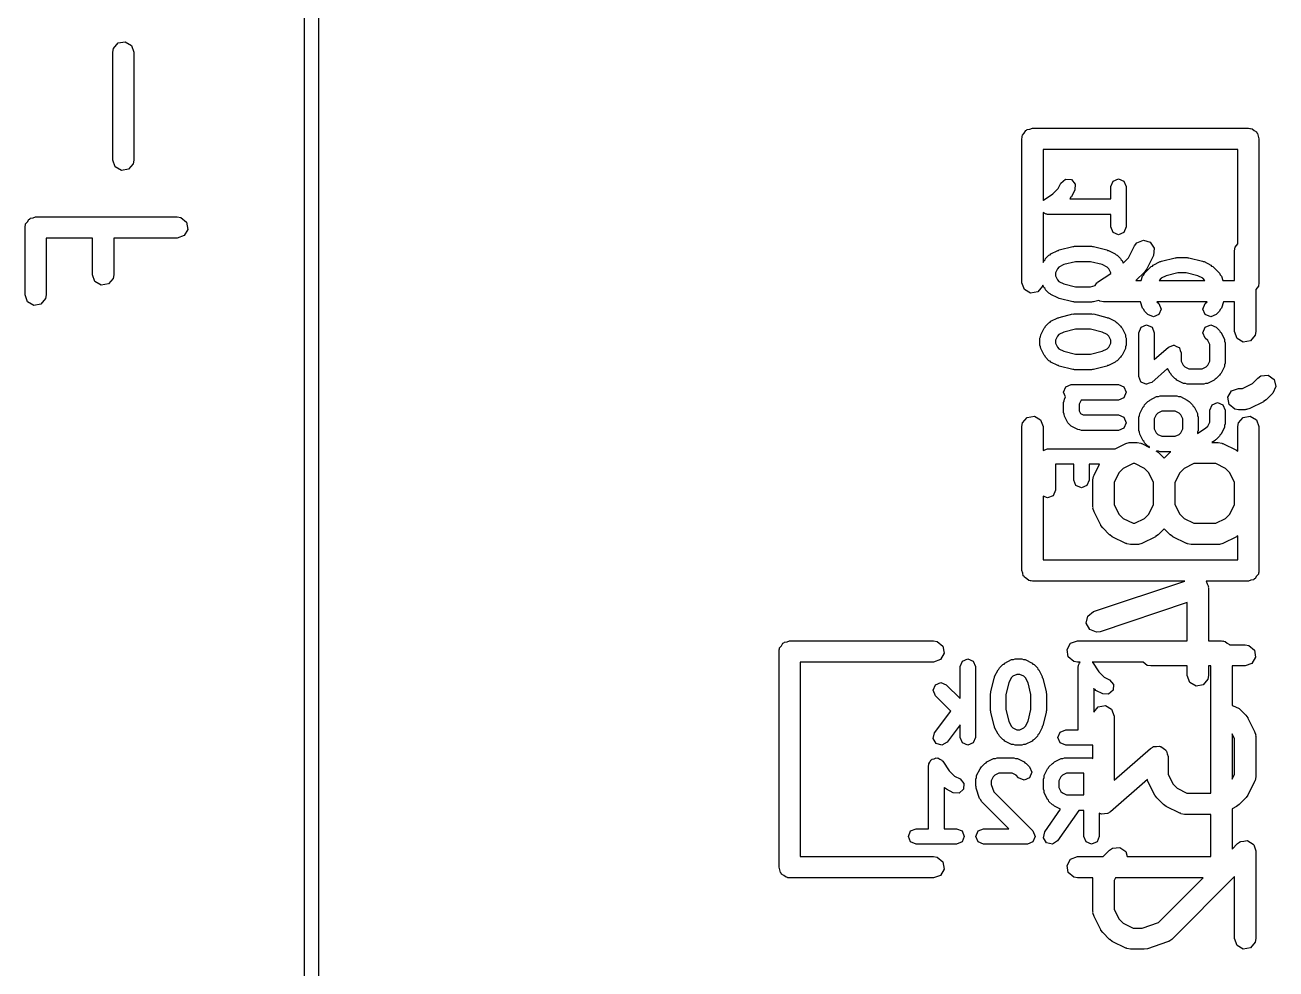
# Model space of a CAD drawing. Extents: x 0.08 to 2.92, y 0.03 to 3.58.
# Drawn here: x 0.08 to 0.4277, y 2.3126 to 2.575 of the extents above; entities that cross this region are included whole.
import ezdxf

# ---------------------------------------------------------------- set-up
doc = ezdxf.new("R2010")
doc.units = 0
doc.header["$MEASUREMENT"] = 0
doc.layers.add('BLACK', color=7, linetype='CONTINUOUS')

msp = doc.modelspace()

# ---------------------------------------------------------------- linework, layer by layer
at = {"layer": 'BLACK', "linetype": 'CONTINUOUS'}
for p, q in [((0.157638, 1.84476), (0.157638, 3.57705)), ((0.161575, 3.57508), (0.161575, 1.84673)), ((0.104526, 2.5685), (0.105824, 2.57004)), ((0.105824, 2.57004), (0.107813, 2.57039)), ((0.107813, 2.57039), (0.109562, 2.56938)), ((0.104348, 2.56749), (0.104526, 2.5685)), ((0.104348, 2.53749), (0.104348, 2.56749)), ((0.109562, 2.56938), (0.110253, 2.56749)), ((0.110253, 2.56749), (0.110253, 2.53749)), ((0.357718, 2.545), (0.358102, 2.54567)), ((0.358102, 2.54567), (0.358352, 2.54576)), ((0.358352, 2.54576), (0.358524, 2.54596)), ((0.358524, 2.54596), (0.359279, 2.5461)), ((0.359279, 2.5461), (0.36, 2.54636)), ((0.36, 2.54636), (0.42, 2.54636)), ((0.42, 2.54636), (0.420384, 2.54629)), ((0.420384, 2.54629), (0.420513, 2.54631)), ((0.420513, 2.54631), (0.420626, 2.54625)), ((0.420626, 2.54625), (0.42101, 2.54618)), ((0.42101, 2.54618), (0.421598, 2.54569)), ((0.421598, 2.54569), (0.422262, 2.5453)), ((0.422262, 2.5453), (0.422353, 2.54505)), ((0.357047, 2.54341), (0.357115, 2.54379)), ((0.357047, 2.50341), (0.357047, 2.54341)), ((0.357092, 2.54392), (0.357158, 2.54403)), ((0.357115, 2.54379), (0.357092, 2.54392)), ((0.357158, 2.54403), (0.357225, 2.54442)), ((0.357225, 2.54442), (0.357718, 2.545)), ((0.422353, 2.54505), (0.422557, 2.54488)), ((0.422557, 2.54488), (0.42269, 2.54413)), ((0.42269, 2.54413), (0.422953, 2.54341)), ((0.422953, 2.54341), (0.422953, 2.50341)), ((0.362953, 2.54045), (0.362953, 2.52621)), ((0.417047, 2.54045), (0.362953, 2.54045)), ((0.417047, 2.51416), (0.417047, 2.54045)), ((0.105038, 2.53559), (0.104348, 2.53749)), ((0.106788, 2.53458), (0.105038, 2.53559)), ((0.108777, 2.53493), (0.106788, 2.53458)), ((0.110075, 2.53648), (0.108777, 2.53493)), ((0.110253, 2.53749), (0.110075, 2.53648)), ((0.367917, 2.53111), (0.369161, 2.53219)), ((0.369161, 2.53219), (0.370802, 2.53207)), ((0.370802, 2.53207), (0.37188, 2.53083)), ((0.381762, 2.53015), (0.382392, 2.53167)), ((0.382392, 2.53167), (0.383912, 2.5323)), ((0.383912, 2.5323), (0.385432, 2.53167)), ((0.385432, 2.53167), (0.386062, 2.53015)), ((0.363019, 2.52631), (0.365657, 2.52807)), ((0.365657, 2.52807), (0.367135, 2.52955)), ((0.367135, 2.52955), (0.367917, 2.53111)), ((0.371764, 2.52919), (0.370825, 2.52731)), ((0.37188, 2.53083), (0.371764, 2.52919)), ((0.381762, 2.52667), (0.381762, 2.53015)), ((0.386062, 2.53015), (0.386062, 2.51889)), ((0.362953, 2.52621), (0.363019, 2.52631)), ((0.370423, 2.52675), (0.370341, 2.52667)), ((0.370341, 2.52667), (0.381762, 2.52667)), ((0.370558, 2.52708), (0.370423, 2.52675)), ((0.370825, 2.52731), (0.370558, 2.52708)), ((0.080647, 2.52034), (0.08103, 2.521)), ((0.08103, 2.521), (0.081281, 2.5211)), ((0.081281, 2.5211), (0.081452, 2.5213)), ((0.081452, 2.5213), (0.082208, 2.52143)), ((0.082208, 2.52143), (0.082928, 2.52169)), ((0.082928, 2.52169), (0.122298, 2.52169)), ((0.122298, 2.52169), (0.123308, 2.52152)), ((0.123308, 2.52152), (0.124856, 2.52022)), ((0.36327, 2.52276), (0.362953, 2.52289)), ((0.362953, 2.52289), (0.362953, 2.50899)), ((0.36379, 2.52241), (0.36327, 2.52276)), ((0.364007, 2.52246), (0.36379, 2.52241)), ((0.364212, 2.52237), (0.364007, 2.52246)), ((0.381762, 2.52237), (0.364212, 2.52237)), ((0.381762, 2.51889), (0.381762, 2.52237)), ((0.079976, 2.51874), (0.080043, 2.51913)), ((0.079976, 2.49999), (0.079976, 2.51874)), ((0.08002, 2.51925), (0.080086, 2.51937)), ((0.080043, 2.51913), (0.08002, 2.51925)), ((0.080086, 2.51937), (0.080154, 2.51975)), ((0.080154, 2.51975), (0.080647, 2.52034)), ((0.125206, 2.51823), (0.124196, 2.51648)), ((0.124856, 2.52022), (0.125206, 2.51823)), ((0.382392, 2.51737), (0.381762, 2.51889)), ((0.383912, 2.51674), (0.382392, 2.51737)), ((0.385432, 2.51737), (0.383912, 2.51674)), ((0.386062, 2.51889), (0.385432, 2.51737)), ((0.098723, 2.51579), (0.085881, 2.51579)), ((0.085881, 2.51579), (0.085881, 2.49999)), ((0.098723, 2.50562), (0.098723, 2.51579)), ((0.122298, 2.51579), (0.104629, 2.51579)), ((0.104629, 2.51579), (0.104629, 2.50562)), ((0.124196, 2.51648), (0.122298, 2.51579)), ((0.388347, 2.51362), (0.388958, 2.51445)), ((0.388958, 2.51445), (0.390811, 2.51525)), ((0.390811, 2.51525), (0.392747, 2.51467)), ((0.392747, 2.51467), (0.39386, 2.51299)), ((0.416335, 2.51331), (0.417047, 2.51416)), ((0.36363, 2.51009), (0.364568, 2.51103)), ((0.364568, 2.51103), (0.364895, 2.51117)), ((0.364895, 2.51117), (0.365127, 2.51144)), ((0.365127, 2.51144), (0.367003, 2.51237)), ((0.367003, 2.51237), (0.367246, 2.51239)), ((0.367246, 2.51239), (0.367443, 2.51254)), ((0.367443, 2.51254), (0.371195, 2.51347)), ((0.371195, 2.51347), (0.371465, 2.51343)), ((0.371465, 2.51343), (0.371717, 2.51354)), ((0.371717, 2.51354), (0.376407, 2.51354)), ((0.376407, 2.51354), (0.376659, 2.51343)), ((0.376659, 2.51343), (0.376929, 2.51347)), ((0.376929, 2.51347), (0.380681, 2.51254)), ((0.380681, 2.51254), (0.380877, 2.51239)), ((0.380877, 2.51239), (0.381121, 2.51237)), ((0.381121, 2.51237), (0.382997, 2.51144)), ((0.382997, 2.51144), (0.383229, 2.51117)), ((0.383229, 2.51117), (0.383556, 2.51103)), ((0.383556, 2.51103), (0.384494, 2.51009)), ((0.386686, 2.5103), (0.388347, 2.51362)), ((0.393629, 2.51098), (0.391754, 2.50723)), ((0.39386, 2.51299), (0.393629, 2.51098)), ((0.399903, 2.51031), (0.400155, 2.51042)), ((0.400155, 2.51042), (0.402969, 2.51042)), ((0.402969, 2.51042), (0.403221, 2.51031)), ((0.416157, 2.5123), (0.416335, 2.51331)), ((0.416157, 2.50401), (0.416157, 2.5123)), ((0.362953, 2.50899), (0.363227, 2.50954)), ((0.363227, 2.50954), (0.363494, 2.50977)), ((0.363494, 2.50977), (0.36363, 2.51009)), ((0.366917, 2.5073), (0.366362, 2.50619)), ((0.367362, 2.50775), (0.366917, 2.5073)), ((0.368715, 2.50842), (0.367362, 2.50775)), ((0.371981, 2.50924), (0.368715, 2.50842)), ((0.376142, 2.50924), (0.371981, 2.50924)), ((0.379409, 2.50842), (0.376142, 2.50924)), ((0.380762, 2.50775), (0.379409, 2.50842)), ((0.381207, 2.5073), (0.380762, 2.50775)), ((0.381762, 2.50619), (0.381207, 2.5073)), ((0.384494, 2.51009), (0.384629, 2.50977)), ((0.384629, 2.50977), (0.384897, 2.50954)), ((0.384897, 2.50954), (0.385238, 2.50885)), ((0.385238, 2.50885), (0.386686, 2.5103)), ((0.39113, 2.50603), (0.393006, 2.50791)), ((0.391754, 2.50723), (0.391228, 2.50652)), ((0.393006, 2.50791), (0.393333, 2.50804)), ((0.393333, 2.50804), (0.393565, 2.50831)), ((0.393565, 2.50831), (0.395441, 2.50925)), ((0.395441, 2.50925), (0.395685, 2.50927)), ((0.395685, 2.50927), (0.395881, 2.50941)), ((0.395881, 2.50941), (0.399633, 2.51035)), ((0.399633, 2.51035), (0.399903, 2.51031)), ((0.403221, 2.51031), (0.40349, 2.51035)), ((0.40349, 2.51035), (0.407243, 2.50941)), ((0.407243, 2.50941), (0.407439, 2.50927)), ((0.407439, 2.50927), (0.407683, 2.50925)), ((0.407683, 2.50925), (0.409559, 2.50831)), ((0.409559, 2.50831), (0.409791, 2.50804)), ((0.409791, 2.50804), (0.410118, 2.50791)), ((0.410118, 2.50791), (0.411994, 2.50603)), ((0.099414, 2.50372), (0.098723, 2.50562)), ((0.101163, 2.50271), (0.099414, 2.50372)), ((0.104451, 2.50461), (0.103152, 2.50306)), ((0.104629, 2.50562), (0.104451, 2.50461)), ((0.366362, 2.50619), (0.366362, 2.50533)), ((0.366362, 2.50533), (0.366917, 2.50422)), ((0.366917, 2.50422), (0.367362, 2.50377)), ((0.367362, 2.50377), (0.368715, 2.5031)), ((0.378001, 2.50337), (0.378101, 2.50351)), ((0.378101, 2.50351), (0.381762, 2.50595)), ((0.381762, 2.50595), (0.381762, 2.50619)), ((0.391201, 2.50646), (0.388743, 2.50401)), ((0.388743, 2.50401), (0.390215, 2.50401)), ((0.390215, 2.50401), (0.39061, 2.50519)), ((0.39061, 2.50519), (0.390938, 2.50557)), ((0.390938, 2.50557), (0.39113, 2.50603)), ((0.391228, 2.50652), (0.391201, 2.50646)), ((0.3958, 2.50462), (0.395184, 2.50401)), ((0.395184, 2.50401), (0.407939, 2.50401)), ((0.397153, 2.5053), (0.3958, 2.50462)), ((0.400419, 2.50612), (0.397153, 2.5053)), ((0.402704, 2.50612), (0.400419, 2.50612)), ((0.405971, 2.5053), (0.402704, 2.50612)), ((0.407324, 2.50462), (0.405971, 2.5053)), ((0.407939, 2.50401), (0.407324, 2.50462)), ((0.411994, 2.50603), (0.412186, 2.50557)), ((0.412186, 2.50557), (0.412513, 2.50519)), ((0.412513, 2.50519), (0.412909, 2.50401)), ((0.412909, 2.50401), (0.416157, 2.50401)), ((0.080666, 2.4981), (0.079976, 2.49999)), ((0.085881, 2.49999), (0.085703, 2.49898)), ((0.103152, 2.50306), (0.101163, 2.50271)), ((0.357738, 2.50151), (0.357047, 2.50341)), ((0.359487, 2.5005), (0.357738, 2.50151)), ((0.361476, 2.50085), (0.359487, 2.5005)), ((0.362775, 2.5024), (0.361476, 2.50085)), ((0.362839, 2.50276), (0.362775, 2.5024)), ((0.363227, 2.50198), (0.362839, 2.50276)), ((0.363494, 2.50175), (0.363227, 2.50198)), ((0.36363, 2.50143), (0.363494, 2.50175)), ((0.364568, 2.50049), (0.36363, 2.50143)), ((0.364895, 2.50035), (0.364568, 2.50049)), ((0.365127, 2.50008), (0.364895, 2.50035)), ((0.367003, 2.49915), (0.365127, 2.50008)), ((0.368715, 2.5031), (0.371981, 2.50228)), ((0.371981, 2.50228), (0.376142, 2.50228)), ((0.376142, 2.50228), (0.37743, 2.5026)), ((0.37743, 2.5026), (0.377841, 2.50332)), ((0.377841, 2.50332), (0.378001, 2.50337)), ((0.422775, 2.5024), (0.422062, 2.50155)), ((0.422062, 2.50155), (0.422062, 2.48981)), ((0.422953, 2.50341), (0.422775, 2.5024)), ((0.082416, 2.49709), (0.080666, 2.4981)), ((0.084405, 2.49744), (0.082416, 2.49709)), ((0.085703, 2.49898), (0.084405, 2.49744)), ((0.367246, 2.49913), (0.367003, 2.49915)), ((0.367443, 2.49898), (0.367246, 2.49913)), ((0.371195, 2.49805), (0.367443, 2.49898)), ((0.371465, 2.49809), (0.371195, 2.49805)), ((0.371717, 2.49798), (0.371465, 2.49809)), ((0.376407, 2.49798), (0.371717, 2.49798)), ((0.376659, 2.49809), (0.376407, 2.49798)), ((0.376929, 2.49805), (0.376659, 2.49809)), ((0.378419, 2.49842), (0.376929, 2.49805)), ((0.378431, 2.49841), (0.378419, 2.49842)), ((0.378599, 2.49839), (0.378431, 2.49841)), ((0.378729, 2.49828), (0.378599, 2.49839)), ((0.379739, 2.4981), (0.378729, 2.49828)), ((0.390019, 2.4981), (0.379739, 2.4981)), ((0.39061, 2.49633), (0.390019, 2.4981)), ((0.408526, 2.4981), (0.394597, 2.4981)), ((0.394597, 2.4981), (0.395108, 2.49759)), ((0.395108, 2.49759), (0.395738, 2.49607)), ((0.407386, 2.49607), (0.408015, 2.49759)), ((0.408015, 2.49759), (0.408526, 2.4981)), ((0.413104, 2.4981), (0.412513, 2.49633)), ((0.416157, 2.4981), (0.413104, 2.4981)), ((0.416157, 2.48981), (0.416157, 2.4981)), ((0.365127, 2.49267), (0.367003, 2.49361)), ((0.367003, 2.49361), (0.367246, 2.49363)), ((0.367246, 2.49363), (0.367443, 2.49377)), ((0.367443, 2.49377), (0.371195, 2.49471)), ((0.371195, 2.49471), (0.371465, 2.49467)), ((0.371465, 2.49467), (0.371717, 2.49478)), ((0.371717, 2.49478), (0.376407, 2.49478)), ((0.376407, 2.49478), (0.376659, 2.49467)), ((0.376659, 2.49467), (0.376929, 2.49471)), ((0.376929, 2.49471), (0.380681, 2.49377)), ((0.380681, 2.49377), (0.380877, 2.49363)), ((0.380877, 2.49363), (0.381121, 2.49361)), ((0.381121, 2.49361), (0.382997, 2.49267)), ((0.390938, 2.49595), (0.39061, 2.49633)), ((0.39113, 2.49549), (0.390938, 2.49595)), ((0.392068, 2.49455), (0.39113, 2.49549)), ((0.393588, 2.49392), (0.392068, 2.49455)), ((0.395108, 2.49455), (0.393588, 2.49392)), ((0.395738, 2.49607), (0.395108, 2.49455)), ((0.408015, 2.49455), (0.407386, 2.49607)), ((0.409536, 2.49392), (0.408015, 2.49455)), ((0.411056, 2.49455), (0.409536, 2.49392)), ((0.411994, 2.49549), (0.411056, 2.49455)), ((0.412186, 2.49595), (0.411994, 2.49549)), ((0.412513, 2.49633), (0.412186, 2.49595)), ((0.362289, 2.4889), (0.363227, 2.49077)), ((0.363227, 2.49077), (0.363494, 2.49101)), ((0.363494, 2.49101), (0.36363, 2.49133)), ((0.36363, 2.49133), (0.364568, 2.49227)), ((0.364568, 2.49227), (0.364895, 2.49241)), ((0.364895, 2.49241), (0.365127, 2.49267)), ((0.368715, 2.48966), (0.367362, 2.48898)), ((0.371981, 2.49048), (0.368715, 2.48966)), ((0.376143, 2.49048), (0.371981, 2.49048)), ((0.379409, 2.48966), (0.376143, 2.49048)), ((0.380762, 2.48898), (0.379409, 2.48966)), ((0.382997, 2.49267), (0.383229, 2.49241)), ((0.383229, 2.49241), (0.383556, 2.49227)), ((0.383556, 2.49227), (0.384494, 2.49133)), ((0.384494, 2.49133), (0.384629, 2.49101)), ((0.384629, 2.49101), (0.384897, 2.49077)), ((0.384897, 2.49077), (0.385835, 2.4889)), ((0.389562, 2.4895), (0.390192, 2.49102)), ((0.390192, 2.49102), (0.391712, 2.49165)), ((0.391712, 2.49165), (0.393232, 2.49102)), ((0.393232, 2.49102), (0.393862, 2.4895)), ((0.407386, 2.4895), (0.408015, 2.49102)), ((0.408015, 2.49102), (0.409536, 2.49165)), ((0.409536, 2.49165), (0.411056, 2.49102)), ((0.411056, 2.49102), (0.411994, 2.49009)), ((0.411994, 2.49009), (0.412129, 2.48976)), ((0.412129, 2.48976), (0.412397, 2.48953)), ((0.412397, 2.48953), (0.413335, 2.48765)), ((0.416848, 2.48791), (0.416157, 2.48981)), ((0.422062, 2.48981), (0.421884, 2.4888)), ((0.362062, 2.48794), (0.362253, 2.4884)), ((0.362062, 2.48606), (0.362062, 2.48794)), ((0.362253, 2.4856), (0.362062, 2.48606)), ((0.362253, 2.4884), (0.362289, 2.4889)), ((0.366917, 2.48854), (0.366362, 2.48743)), ((0.366362, 2.48743), (0.366362, 2.48657)), ((0.366362, 2.48657), (0.366917, 2.48546)), ((0.367362, 2.48898), (0.366917, 2.48854)), ((0.381207, 2.48854), (0.380762, 2.48898)), ((0.381762, 2.48743), (0.381207, 2.48854)), ((0.381207, 2.48546), (0.381762, 2.48657)), ((0.381762, 2.48657), (0.381762, 2.48743)), ((0.385835, 2.4889), (0.38587, 2.4884)), ((0.38587, 2.4884), (0.386062, 2.48794)), ((0.386062, 2.48606), (0.38587, 2.4856)), ((0.386062, 2.48794), (0.386062, 2.48606)), ((0.389562, 2.47731), (0.389562, 2.4895)), ((0.393862, 2.4895), (0.393862, 2.48205)), ((0.408015, 2.48798), (0.407386, 2.4895)), ((0.408707, 2.48729), (0.408015, 2.48798)), ((0.409262, 2.48618), (0.408707, 2.48729)), ((0.409262, 2.48157), (0.409262, 2.48618)), ((0.413335, 2.48765), (0.41337, 2.48715)), ((0.41337, 2.48715), (0.413562, 2.48669)), ((0.413562, 2.48669), (0.413562, 2.48106)), ((0.418597, 2.4869), (0.416848, 2.48791)), ((0.420586, 2.48725), (0.418597, 2.4869)), ((0.421884, 2.4888), (0.420586, 2.48725)), ((0.362289, 2.4851), (0.362253, 2.4856)), ((0.363227, 2.48322), (0.362289, 2.4851)), ((0.363494, 2.48299), (0.363227, 2.48322)), ((0.36363, 2.48266), (0.363494, 2.48299)), ((0.364568, 2.48173), (0.36363, 2.48266)), ((0.366917, 2.48546), (0.367362, 2.48501)), ((0.367362, 2.48501), (0.368715, 2.48434)), ((0.368715, 2.48434), (0.371981, 2.48352)), ((0.371981, 2.48352), (0.376143, 2.48352)), ((0.376143, 2.48352), (0.379409, 2.48434)), ((0.379409, 2.48434), (0.380762, 2.48501)), ((0.380762, 2.48501), (0.381207, 2.48546)), ((0.384494, 2.48266), (0.383556, 2.48173)), ((0.384629, 2.48299), (0.384494, 2.48266)), ((0.384897, 2.48322), (0.384629, 2.48299)), ((0.385835, 2.4851), (0.384897, 2.48322)), ((0.38587, 2.4856), (0.385835, 2.4851)), ((0.393862, 2.48205), (0.397801, 2.48549)), ((0.397801, 2.48549), (0.398518, 2.48574)), ((0.398518, 2.48574), (0.399217, 2.48602)), ((0.399217, 2.48602), (0.399287, 2.486)), ((0.399287, 2.486), (0.39936, 2.48602)), ((0.39936, 2.48602), (0.400038, 2.48568)), ((0.400038, 2.48568), (0.400737, 2.48539)), ((0.400737, 2.48539), (0.400766, 2.48532)), ((0.400766, 2.48532), (0.400835, 2.48529)), ((0.400835, 2.48529), (0.401077, 2.48457)), ((0.401077, 2.48457), (0.401367, 2.48387)), ((0.401367, 2.48387), (0.401367, 2.48157)), ((0.364895, 2.48159), (0.364568, 2.48173)), ((0.365127, 2.48132), (0.364895, 2.48159)), ((0.367003, 2.48038), (0.365127, 2.48132)), ((0.367246, 2.48037), (0.367003, 2.48038)), ((0.367443, 2.48022), (0.367246, 2.48037)), ((0.371195, 2.47928), (0.367443, 2.48022)), ((0.371465, 2.47932), (0.371195, 2.47928)), ((0.371717, 2.47922), (0.371465, 2.47932)), ((0.376407, 2.47922), (0.371717, 2.47922)), ((0.376659, 2.47932), (0.376407, 2.47922)), ((0.376929, 2.47928), (0.376659, 2.47932)), ((0.380681, 2.48022), (0.376929, 2.47928)), ((0.380877, 2.48037), (0.380681, 2.48022)), ((0.381121, 2.48038), (0.380877, 2.48037)), ((0.382997, 2.48132), (0.381121, 2.48038)), ((0.383229, 2.48159), (0.382997, 2.48132)), ((0.383556, 2.48173), (0.383229, 2.48159)), ((0.397559, 2.47957), (0.393128, 2.47569)), ((0.398232, 2.47822), (0.397559, 2.47957)), ((0.401367, 2.48157), (0.401922, 2.48046)), ((0.401922, 2.48046), (0.402366, 2.48001)), ((0.402366, 2.48001), (0.403477, 2.47946)), ((0.403477, 2.47946), (0.407152, 2.47946)), ((0.407152, 2.47946), (0.408262, 2.48001)), ((0.408262, 2.48001), (0.408707, 2.48046)), ((0.408707, 2.48046), (0.409262, 2.48157)), ((0.413335, 2.4801), (0.412397, 2.47822)), ((0.41337, 2.4806), (0.413335, 2.4801)), ((0.413562, 2.48106), (0.41337, 2.4806)), ((0.389851, 2.47661), (0.389562, 2.47731)), ((0.390094, 2.47589), (0.389851, 2.47661)), ((0.390162, 2.47586), (0.390094, 2.47589)), ((0.390192, 2.47579), (0.390162, 2.47586)), ((0.390891, 2.4755), (0.390192, 2.47579)), ((0.393128, 2.47569), (0.392411, 2.47545)), ((0.398499, 2.47799), (0.398232, 2.47822)), ((0.398634, 2.47766), (0.398499, 2.47799)), ((0.399573, 2.47673), (0.398634, 2.47766)), ((0.399899, 2.47659), (0.399573, 2.47673)), ((0.400131, 2.47632), (0.399899, 2.47659)), ((0.402007, 2.47538), (0.400131, 2.47632)), ((0.410497, 2.47632), (0.408621, 2.47538)), ((0.410729, 2.47659), (0.410497, 2.47632)), ((0.411056, 2.47673), (0.410729, 2.47659)), ((0.411994, 2.47766), (0.411056, 2.47673)), ((0.412129, 2.47799), (0.411994, 2.47766)), ((0.412397, 2.47822), (0.412129, 2.47799)), ((0.42111, 2.47536), (0.422646, 2.4769)), ((0.422646, 2.4769), (0.423486, 2.47748)), ((0.423486, 2.47748), (0.425498, 2.47766)), ((0.425498, 2.47766), (0.427153, 2.4765)), ((0.427153, 2.4765), (0.427675, 2.47455)), ((0.368629, 2.47293), (0.369258, 2.47445)), ((0.369151, 2.47167), (0.368629, 2.47293)), ((0.369258, 2.47445), (0.370779, 2.47508)), ((0.370779, 2.47508), (0.383912, 2.47508)), ((0.383912, 2.47508), (0.385432, 2.47445)), ((0.385432, 2.47445), (0.386062, 2.47293)), ((0.386062, 2.47293), (0.385432, 2.47141)), ((0.391569, 2.47516), (0.390891, 2.4755)), ((0.391641, 2.47519), (0.391569, 2.47516)), ((0.391712, 2.47516), (0.391641, 2.47519)), ((0.392411, 2.47545), (0.391712, 2.47516)), ((0.402507, 2.47535), (0.402007, 2.47538)), ((0.402969, 2.47516), (0.402507, 2.47535)), ((0.407659, 2.47516), (0.402969, 2.47516)), ((0.408122, 2.47535), (0.407659, 2.47516)), ((0.408621, 2.47538), (0.408122, 2.47535)), ((0.414327, 2.47157), (0.415337, 2.47332)), ((0.415337, 2.47332), (0.417235, 2.47401)), ((0.417235, 2.47401), (0.418412, 2.47401)), ((0.418412, 2.47401), (0.42111, 2.47536)), ((0.426822, 2.47272), (0.424947, 2.47084)), ((0.427675, 2.47455), (0.426822, 2.47272)), ((0.368629, 2.47011), (0.36882, 2.47058)), ((0.368629, 2.4673), (0.368629, 2.47011)), ((0.36882, 2.47058), (0.368856, 2.47107)), ((0.368856, 2.47107), (0.369151, 2.47167)), ((0.373484, 2.47072), (0.372929, 2.46961)), ((0.372929, 2.46961), (0.372929, 2.46781)), ((0.373545, 2.47078), (0.373484, 2.47072)), ((0.383912, 2.47078), (0.373545, 2.47078)), ((0.385432, 2.47141), (0.383912, 2.47078)), ((0.389789, 2.46701), (0.390727, 2.46889)), ((0.390727, 2.46889), (0.390994, 2.46912)), ((0.390994, 2.46912), (0.39113, 2.46945)), ((0.39113, 2.46945), (0.392068, 2.47039)), ((0.392068, 2.47039), (0.392395, 2.47052)), ((0.392395, 2.47052), (0.392627, 2.47079)), ((0.392627, 2.47079), (0.394503, 2.47173)), ((0.394503, 2.47173), (0.395002, 2.47176)), ((0.395002, 2.47176), (0.395464, 2.47195)), ((0.395464, 2.47195), (0.400155, 2.47195)), ((0.400155, 2.47195), (0.400617, 2.47176)), ((0.400617, 2.47176), (0.401116, 2.47173)), ((0.401116, 2.47173), (0.402992, 2.47079)), ((0.402992, 2.47079), (0.403224, 2.47052)), ((0.403224, 2.47052), (0.403551, 2.47039)), ((0.403551, 2.47039), (0.404489, 2.46945)), ((0.404489, 2.46945), (0.404625, 2.46912)), ((0.404625, 2.46912), (0.404892, 2.46889)), ((0.404892, 2.46889), (0.40583, 2.46701)), ((0.409262, 2.46793), (0.409892, 2.46945)), ((0.409892, 2.46945), (0.411412, 2.47008)), ((0.411412, 2.47008), (0.412932, 2.46945)), ((0.412932, 2.46945), (0.413562, 2.46793)), ((0.414678, 2.46958), (0.414327, 2.47157)), ((0.416225, 2.46828), (0.414678, 2.46958)), ((0.42418, 2.47029), (0.42043, 2.46842)), ((0.424224, 2.47034), (0.42418, 2.47029)), ((0.424947, 2.47084), (0.424224, 2.47034)), ((0.357225, 2.46442), (0.358524, 2.46596)), ((0.358524, 2.46596), (0.360513, 2.46631)), ((0.360513, 2.46631), (0.362262, 2.4653)), ((0.362262, 2.4653), (0.362953, 2.46341)), ((0.36882, 2.46684), (0.368629, 2.4673)), ((0.368856, 2.46634), (0.36882, 2.46684)), ((0.369794, 2.46446), (0.368856, 2.46634)), ((0.372929, 2.46781), (0.373319, 2.46702)), ((0.373319, 2.46702), (0.3741, 2.46663)), ((0.3741, 2.46663), (0.383912, 2.46663)), ((0.383912, 2.46663), (0.385432, 2.466)), ((0.385432, 2.466), (0.386062, 2.46448)), ((0.389562, 2.46605), (0.389753, 2.46651)), ((0.389562, 2.4623), (0.389562, 2.46605)), ((0.389753, 2.46651), (0.389789, 2.46701)), ((0.394417, 2.46665), (0.393862, 2.46554)), ((0.393862, 2.46554), (0.393862, 2.46281)), ((0.394862, 2.4671), (0.394417, 2.46665)), ((0.395972, 2.46765), (0.394862, 2.4671)), ((0.399647, 2.46765), (0.395972, 2.46765)), ((0.400757, 2.4671), (0.399647, 2.46765)), ((0.401202, 2.46665), (0.400757, 2.4671)), ((0.401757, 2.46554), (0.401202, 2.46665)), ((0.401757, 2.46281), (0.401757, 2.46554)), ((0.40583, 2.46701), (0.405866, 2.46651)), ((0.405866, 2.46651), (0.406057, 2.46605)), ((0.406057, 2.46605), (0.406057, 2.4623)), ((0.409262, 2.46468), (0.409262, 2.46793)), ((0.413562, 2.46793), (0.413562, 2.46417)), ((0.417235, 2.4681), (0.416225, 2.46828)), ((0.417225, 2.46442), (0.418524, 2.46596)), ((0.419109, 2.4681), (0.417235, 2.4681)), ((0.418524, 2.46596), (0.420513, 2.46631)), ((0.419275, 2.46817), (0.419109, 2.4681)), ((0.419447, 2.46812), (0.419275, 2.46817)), ((0.42043, 2.46842), (0.419447, 2.46812)), ((0.420513, 2.46631), (0.422262, 2.4653)), ((0.422262, 2.4653), (0.422953, 2.46341)), ((0.357047, 2.46341), (0.357225, 2.46442)), ((0.357047, 2.42341), (0.357047, 2.46341)), ((0.362953, 2.46341), (0.362953, 2.45673)), ((0.370309, 2.46401), (0.369794, 2.46446)), ((0.370755, 2.4635), (0.370309, 2.46401)), ((0.372631, 2.46256), (0.370755, 2.4635)), ((0.37313, 2.46253), (0.372631, 2.46256)), ((0.373593, 2.46233), (0.37313, 2.46253)), ((0.383912, 2.46233), (0.373593, 2.46233)), ((0.385432, 2.46296), (0.383912, 2.46233)), ((0.386062, 2.46448), (0.385432, 2.46296)), ((0.389753, 2.46184), (0.389562, 2.4623)), ((0.389789, 2.46134), (0.389753, 2.46184)), ((0.393862, 2.46281), (0.394417, 2.4617)), ((0.401202, 2.4617), (0.401757, 2.46281)), ((0.40584, 2.46148), (0.408166, 2.46303)), ((0.405866, 2.46184), (0.40584, 2.46148)), ((0.406057, 2.4623), (0.405866, 2.46184)), ((0.408166, 2.46303), (0.408707, 2.46357)), ((0.408707, 2.46357), (0.409262, 2.46468)), ((0.413335, 2.46321), (0.412397, 2.46134)), ((0.41337, 2.46371), (0.413335, 2.46321)), ((0.413562, 2.46417), (0.41337, 2.46371)), ((0.417047, 2.46341), (0.417225, 2.46442)), ((0.417047, 2.45655), (0.417047, 2.46341)), ((0.422953, 2.46341), (0.422953, 2.42341)), ((0.383023, 2.45725), (0.385918, 2.4587)), ((0.385918, 2.4587), (0.386901, 2.45899)), ((0.386901, 2.45899), (0.387073, 2.45895)), ((0.387073, 2.45895), (0.387238, 2.45901)), ((0.387238, 2.45901), (0.389113, 2.45901)), ((0.389113, 2.45901), (0.390123, 2.45883)), ((0.390727, 2.45946), (0.389789, 2.46134)), ((0.390123, 2.45883), (0.390258, 2.45872)), ((0.390258, 2.45872), (0.390434, 2.4587)), ((0.390434, 2.4587), (0.392561, 2.45764)), ((0.390994, 2.45923), (0.390727, 2.45946)), ((0.39113, 2.4589), (0.390994, 2.45923)), ((0.392068, 2.45796), (0.39113, 2.4589)), ((0.394417, 2.4617), (0.394862, 2.46125)), ((0.394862, 2.46125), (0.395972, 2.4607)), ((0.395972, 2.4607), (0.399647, 2.4607)), ((0.399647, 2.4607), (0.400757, 2.46125)), ((0.400757, 2.46125), (0.401202, 2.4617)), ((0.410728, 2.45957), (0.40989, 2.45901)), ((0.40989, 2.45901), (0.41161, 2.45901)), ((0.410851, 2.45976), (0.410728, 2.45957)), ((0.411056, 2.45984), (0.410851, 2.45976)), ((0.411994, 2.46078), (0.411056, 2.45984)), ((0.41161, 2.45901), (0.41262, 2.45883)), ((0.412129, 2.46111), (0.411994, 2.46078)), ((0.412397, 2.46134), (0.412129, 2.46111)), ((0.41262, 2.45883), (0.412756, 2.45872)), ((0.412756, 2.45872), (0.412931, 2.4587)), ((0.412931, 2.4587), (0.41668, 2.45683)), ((0.362953, 2.45673), (0.364212, 2.45725)), ((0.364212, 2.45725), (0.383023, 2.45725)), ((0.392395, 2.45783), (0.392068, 2.45796)), ((0.392561, 2.45764), (0.392395, 2.45783)), ((0.394503, 2.45662), (0.394361, 2.45669)), ((0.394361, 2.45669), (0.394892, 2.4563)), ((0.395002, 2.45659), (0.394503, 2.45662)), ((0.394892, 2.4563), (0.394951, 2.45627)), ((0.394951, 2.45627), (0.396612, 2.45461)), ((0.395464, 2.4564), (0.395002, 2.45659)), ((0.39845, 2.4564), (0.395464, 2.4564)), ((0.396612, 2.45461), (0.398274, 2.45627)), ((0.398274, 2.45627), (0.39845, 2.4564)), ((0.41668, 2.45683), (0.417047, 2.45655)), ((0.371443, 2.45295), (0.366362, 2.45295)), ((0.366362, 2.45295), (0.366362, 2.44572)), ((0.371443, 2.44854), (0.371443, 2.45295)), ((0.375743, 2.45295), (0.375743, 2.44854)), ((0.378634, 2.45295), (0.375743, 2.45295)), ((0.377098, 2.44988), (0.378634, 2.45295)), ((0.385238, 2.45176), (0.384041, 2.45056)), ((0.387936, 2.45311), (0.385238, 2.45176)), ((0.388416, 2.45311), (0.387936, 2.45311)), ((0.391114, 2.45176), (0.388416, 2.45311)), ((0.392311, 2.45056), (0.391114, 2.45176)), ((0.402111, 2.45176), (0.400914, 2.45056)), ((0.404808, 2.45311), (0.402111, 2.45176)), ((0.410913, 2.45311), (0.404808, 2.45311)), ((0.413611, 2.45176), (0.410913, 2.45311)), ((0.414808, 2.45056), (0.413611, 2.45176)), ((0.372073, 2.44702), (0.371443, 2.44854)), ((0.375743, 2.44854), (0.375113, 2.44702)), ((0.376787, 2.44856), (0.376965, 2.44957)), ((0.376787, 2.44106), (0.376787, 2.44856)), ((0.376965, 2.44957), (0.377078, 2.44971)), ((0.377078, 2.44971), (0.377098, 2.44988)), ((0.384041, 2.45056), (0.382692, 2.44786)), ((0.382692, 2.44786), (0.382692, 2.44176)), ((0.39366, 2.44786), (0.392311, 2.45056)), ((0.39366, 2.44176), (0.39366, 2.44786)), ((0.400914, 2.45056), (0.399565, 2.44786)), ((0.399565, 2.44786), (0.399565, 2.44176)), ((0.416157, 2.44786), (0.414808, 2.45056)), ((0.416157, 2.44176), (0.416157, 2.44786)), ((0.366362, 2.44572), (0.365732, 2.4442)), ((0.373593, 2.44639), (0.372073, 2.44702)), ((0.375113, 2.44702), (0.373593, 2.44639)), ((0.364212, 2.44357), (0.362953, 2.44409)), ((0.362953, 2.44409), (0.362953, 2.42636)), ((0.365732, 2.4442), (0.364212, 2.44357)), ((0.376847, 2.4409), (0.376787, 2.44106)), ((0.376806, 2.44072), (0.376847, 2.4409)), ((0.382692, 2.44176), (0.384041, 2.43906)), ((0.392311, 2.43906), (0.39366, 2.44176)), ((0.399565, 2.44176), (0.400914, 2.43906)), ((0.414808, 2.43906), (0.416157, 2.44176)), ((0.377098, 2.43974), (0.376806, 2.44072)), ((0.378973, 2.43599), (0.377098, 2.43974)), ((0.384041, 2.43906), (0.385238, 2.43786)), ((0.385238, 2.43786), (0.387936, 2.43652)), ((0.388416, 2.43652), (0.391114, 2.43786)), ((0.391114, 2.43786), (0.392311, 2.43906)), ((0.400914, 2.43906), (0.402111, 2.43786)), ((0.402111, 2.43786), (0.404808, 2.43652)), ((0.410913, 2.43652), (0.413611, 2.43786)), ((0.413611, 2.43786), (0.414808, 2.43906)), ((0.37902, 2.43595), (0.378973, 2.43599)), ((0.379526, 2.43522), (0.37902, 2.43595)), ((0.381401, 2.43335), (0.379526, 2.43522)), ((0.387936, 2.43652), (0.388416, 2.43652)), ((0.396612, 2.43501), (0.394951, 2.43335)), ((0.398274, 2.43335), (0.396612, 2.43501)), ((0.404808, 2.43652), (0.410913, 2.43652)), ((0.381459, 2.43332), (0.381401, 2.43335)), ((0.382168, 2.4328), (0.381459, 2.43332)), ((0.385918, 2.43092), (0.382168, 2.4328)), ((0.386093, 2.4309), (0.385918, 2.43092)), ((0.386229, 2.43079), (0.386093, 2.4309)), ((0.387238, 2.43061), (0.386229, 2.43079)), ((0.389113, 2.43061), (0.387238, 2.43061)), ((0.389279, 2.43067), (0.389113, 2.43061)), ((0.389451, 2.43063), (0.389279, 2.43067)), ((0.390434, 2.43092), (0.389451, 2.43063)), ((0.394183, 2.4328), (0.390434, 2.43092)), ((0.394228, 2.43284), (0.394183, 2.4328)), ((0.394951, 2.43335), (0.394228, 2.43284)), ((0.398332, 2.43332), (0.398274, 2.43335)), ((0.399041, 2.4328), (0.398332, 2.43332)), ((0.402791, 2.43092), (0.399041, 2.4328)), ((0.402966, 2.4309), (0.402791, 2.43092)), ((0.403101, 2.43079), (0.402966, 2.4309)), ((0.404111, 2.43061), (0.403101, 2.43079)), ((0.41161, 2.43061), (0.404111, 2.43061)), ((0.411776, 2.43067), (0.41161, 2.43061)), ((0.411948, 2.43063), (0.411776, 2.43067)), ((0.412931, 2.43092), (0.411948, 2.43063)), ((0.41668, 2.4328), (0.412931, 2.43092)), ((0.416725, 2.43284), (0.41668, 2.4328)), ((0.417047, 2.43307), (0.416725, 2.43284)), ((0.417047, 2.42636), (0.417047, 2.43307)), ((0.362953, 2.42636), (0.417047, 2.42636)), ((0.35731, 2.42268), (0.357047, 2.42341)), ((0.357443, 2.42193), (0.35731, 2.42268)), ((0.357647, 2.42176), (0.357443, 2.42193)), ((0.357738, 2.42151), (0.357647, 2.42176)), ((0.358402, 2.42112), (0.357738, 2.42151)), ((0.35899, 2.42063), (0.358402, 2.42112)), ((0.359374, 2.42056), (0.35899, 2.42063)), ((0.359487, 2.4205), (0.359374, 2.42056)), ((0.359616, 2.42052), (0.359487, 2.4205)), ((0.36, 2.42045), (0.359616, 2.42052)), ((0.402314, 2.42045), (0.36, 2.42045)), ((0.376931, 2.41199), (0.402314, 2.42045)), ((0.42, 2.42045), (0.408251, 2.42045)), ((0.408251, 2.42045), (0.408523, 2.41971)), ((0.420721, 2.42072), (0.42, 2.42045)), ((0.421476, 2.42085), (0.420721, 2.42072)), ((0.421648, 2.42105), (0.421476, 2.42085)), ((0.421898, 2.42114), (0.421648, 2.42105)), ((0.422282, 2.42181), (0.421898, 2.42114)), ((0.422775, 2.4224), (0.422282, 2.42181)), ((0.422842, 2.42278), (0.422775, 2.4224)), ((0.422908, 2.42289), (0.422842, 2.42278)), ((0.422953, 2.42341), (0.422885, 2.42302)), ((0.422885, 2.42302), (0.422908, 2.42289)), ((0.408523, 2.41971), (0.408907, 2.419)), ((0.408907, 2.419), (0.408862, 2.41878)), ((0.408862, 2.41878), (0.408939, 2.41856)), ((0.408939, 2.41856), (0.408939, 2.40386)), ((0.403033, 2.41447), (0.378798, 2.40639)), ((0.403033, 2.40386), (0.403033, 2.41447)), ((0.374944, 2.40876), (0.375349, 2.41074)), ((0.375349, 2.41074), (0.376931, 2.41199)), ((0.375906, 2.40698), (0.374944, 2.40876)), ((0.377784, 2.40624), (0.375906, 2.40698)), ((0.378798, 2.40639), (0.377784, 2.40624)), ((0.290218, 2.4025), (0.290602, 2.40317)), ((0.290602, 2.40317), (0.290852, 2.40326)), ((0.290852, 2.40326), (0.291024, 2.40346)), ((0.291024, 2.40346), (0.291779, 2.4036)), ((0.291779, 2.4036), (0.2925, 2.40386)), ((0.2925, 2.40386), (0.3325, 2.40386)), ((0.3325, 2.40386), (0.33351, 2.40368)), ((0.33351, 2.40368), (0.335057, 2.40238)), ((0.369592, 2.40142), (0.370602, 2.40317)), ((0.370602, 2.40317), (0.3725, 2.40386)), ((0.3725, 2.40386), (0.403033, 2.40386)), ((0.408939, 2.40386), (0.4125, 2.40386)), ((0.4125, 2.40386), (0.412884, 2.40379)), ((0.412884, 2.40379), (0.413013, 2.40381)), ((0.413013, 2.40381), (0.413126, 2.40375)), ((0.413126, 2.40375), (0.41351, 2.40368)), ((0.41351, 2.40368), (0.414098, 2.40319)), ((0.414098, 2.40319), (0.414762, 2.4028)), ((0.414762, 2.4028), (0.414774, 2.40277)), ((0.414774, 2.40277), (0.419109, 2.40277)), ((0.419109, 2.40277), (0.420119, 2.40259)), ((0.289547, 2.40091), (0.289615, 2.40129)), ((0.289547, 2.34091), (0.289547, 2.40091)), ((0.289592, 2.40142), (0.289658, 2.40153)), ((0.289615, 2.40129), (0.289592, 2.40142)), ((0.289658, 2.40153), (0.289725, 2.40192)), ((0.289725, 2.40192), (0.290218, 2.4025)), ((0.335408, 2.40039), (0.334398, 2.39864)), ((0.335057, 2.40238), (0.335408, 2.40039)), ((0.369943, 2.39943), (0.369592, 2.40142)), ((0.37149, 2.39813), (0.369943, 2.39943)), ((0.420119, 2.40259), (0.421667, 2.40129)), ((0.422017, 2.3993), (0.421007, 2.39755)), ((0.421667, 2.40129), (0.422017, 2.3993)), ((0.3325, 2.39795), (0.295453, 2.39795)), ((0.295453, 2.39795), (0.295453, 2.34386)), ((0.334398, 2.39864), (0.3325, 2.39795)), ((0.339871, 2.39669), (0.340501, 2.39821)), ((0.339871, 2.38781), (0.339871, 2.39669)), ((0.340501, 2.39821), (0.342021, 2.39884)), ((0.342021, 2.39884), (0.343542, 2.39821)), ((0.343542, 2.39821), (0.344171, 2.39669)), ((0.344171, 2.39669), (0.344171, 2.37699)), ((0.349479, 2.3939), (0.350417, 2.39578)), ((0.350417, 2.39578), (0.350685, 2.39601)), ((0.350685, 2.39601), (0.35082, 2.39634)), ((0.35082, 2.39634), (0.351758, 2.39728)), ((0.351758, 2.39728), (0.352085, 2.39741)), ((0.352085, 2.39741), (0.352317, 2.39768)), ((0.352317, 2.39768), (0.354193, 2.39862)), ((0.354193, 2.39862), (0.354692, 2.39865)), ((0.354692, 2.39865), (0.355155, 2.39884)), ((0.355155, 2.39884), (0.357031, 2.39884)), ((0.357031, 2.39884), (0.357493, 2.39865)), ((0.357493, 2.39865), (0.357992, 2.39862)), ((0.357992, 2.39862), (0.359869, 2.39768)), ((0.359869, 2.39768), (0.360101, 2.39741)), ((0.360101, 2.39741), (0.360427, 2.39728)), ((0.360427, 2.39728), (0.361365, 2.39634)), ((0.361365, 2.39634), (0.361501, 2.39601)), ((0.361501, 2.39601), (0.361768, 2.39578)), ((0.361768, 2.39578), (0.362706, 2.3939)), ((0.3725, 2.39795), (0.37149, 2.39813)), ((0.373226, 2.39795), (0.3725, 2.39795)), ((0.372705, 2.39669), (0.372789, 2.3969)), ((0.372705, 2.37914), (0.372705, 2.39669)), ((0.372746, 2.39712), (0.373095, 2.39764)), ((0.372789, 2.3969), (0.372746, 2.39712)), ((0.373095, 2.39764), (0.373226, 2.39795)), ((0.376544, 2.39795), (0.376644, 2.39789)), ((0.390767, 2.39795), (0.376544, 2.39795)), ((0.376644, 2.39789), (0.378402, 2.39525)), ((0.391853, 2.39704), (0.390767, 2.39795)), ((0.392863, 2.39686), (0.391853, 2.39704)), ((0.403033, 2.39686), (0.392863, 2.39686)), ((0.403033, 2.39419), (0.403033, 2.39686)), ((0.409547, 2.39686), (0.408939, 2.39686)), ((0.408939, 2.39686), (0.408939, 2.39419)), ((0.409547, 2.36152), (0.409547, 2.39686)), ((0.419109, 2.39686), (0.415453, 2.39686)), ((0.415453, 2.39686), (0.415453, 2.38584)), ((0.421007, 2.39755), (0.419109, 2.39686)), ((0.332996, 2.39165), (0.334517, 2.39228)), ((0.334517, 2.39228), (0.336037, 2.39165)), ((0.348378, 2.38971), (0.349317, 2.39346)), ((0.349317, 2.39346), (0.349462, 2.39366)), ((0.349462, 2.39366), (0.349479, 2.3939)), ((0.353431, 2.39219), (0.352614, 2.38892)), ((0.354107, 2.39354), (0.353431, 2.39219)), ((0.354552, 2.39399), (0.354107, 2.39354)), ((0.355662, 2.39454), (0.354552, 2.39399)), ((0.356523, 2.39454), (0.355662, 2.39454)), ((0.357634, 2.39399), (0.356523, 2.39454)), ((0.358078, 2.39354), (0.357634, 2.39399)), ((0.358755, 2.39219), (0.358078, 2.39354)), ((0.359571, 2.38892), (0.358755, 2.39219)), ((0.362706, 2.3939), (0.362724, 2.39366)), ((0.362724, 2.39366), (0.362869, 2.39346)), ((0.362869, 2.39346), (0.363807, 2.38971)), ((0.378402, 2.39525), (0.379881, 2.39377)), ((0.379881, 2.39377), (0.381445, 2.39299)), ((0.381445, 2.39299), (0.382523, 2.39174)), ((0.403724, 2.39229), (0.403033, 2.39419)), ((0.405473, 2.39128), (0.403724, 2.39229)), ((0.408761, 2.39318), (0.407462, 2.39164)), ((0.408939, 2.39419), (0.408761, 2.39318)), ((0.332367, 2.39013), (0.332996, 2.39165)), ((0.332996, 2.38861), (0.332367, 2.39013)), ((0.336037, 2.39165), (0.339871, 2.38781)), ((0.348314, 2.38919), (0.348419, 2.38944)), ((0.348314, 2.3845), (0.348314, 2.38919)), ((0.348419, 2.38944), (0.348378, 2.38971)), ((0.352614, 2.38892), (0.352614, 2.38476)), ((0.359571, 2.38476), (0.359571, 2.38892)), ((0.363807, 2.38971), (0.363767, 2.38944)), ((0.363767, 2.38944), (0.363871, 2.38919)), ((0.363871, 2.38919), (0.363871, 2.3845)), ((0.377087, 2.39048), (0.377005, 2.39057)), ((0.377005, 2.39057), (0.377005, 2.384)), ((0.377414, 2.39035), (0.377087, 2.39048)), ((0.377646, 2.39008), (0.377414, 2.39035)), ((0.379522, 2.38914), (0.377646, 2.39008)), ((0.381163, 2.38903), (0.379522, 2.38914)), ((0.382406, 2.3901), (0.381163, 2.38903)), ((0.382523, 2.39174), (0.382406, 2.3901)), ((0.407462, 2.39164), (0.405473, 2.39128)), ((0.337306, 2.3843), (0.332996, 2.38861)), ((0.377005, 2.384), (0.378263, 2.3855)), ((0.378263, 2.3855), (0.380252, 2.38585)), ((0.380252, 2.38585), (0.382001, 2.38484)), ((0.415453, 2.38584), (0.415617, 2.38589)), ((0.415617, 2.38589), (0.417448, 2.38503)), ((0.332797, 2.37828), (0.337306, 2.3843)), ((0.348419, 2.38425), (0.348314, 2.3845)), ((0.348378, 2.38398), (0.348419, 2.38425)), ((0.349317, 2.38022), (0.348378, 2.38398)), ((0.352614, 2.38476), (0.353431, 2.3815)), ((0.358755, 2.3815), (0.359571, 2.38476)), ((0.363807, 2.38398), (0.362869, 2.38022)), ((0.363871, 2.3845), (0.363767, 2.38425)), ((0.363767, 2.38425), (0.363807, 2.38398)), ((0.382001, 2.38484), (0.382692, 2.38294)), ((0.382692, 2.38294), (0.382692, 2.36508)), ((0.417448, 2.38503), (0.419323, 2.38316)), ((0.419323, 2.38316), (0.419829, 2.38243)), ((0.419829, 2.38243), (0.419876, 2.38239)), ((0.419876, 2.38239), (0.42175, 2.37864)), ((0.332388, 2.37669), (0.332797, 2.37828)), ((0.339871, 2.38055), (0.336237, 2.3757)), ((0.339871, 2.37699), (0.339871, 2.38055)), ((0.349462, 2.38003), (0.349317, 2.38022)), ((0.349479, 2.37978), (0.349462, 2.38003)), ((0.350417, 2.37791), (0.349479, 2.37978)), ((0.353431, 2.3815), (0.354107, 2.38014)), ((0.354107, 2.38014), (0.354552, 2.3797)), ((0.354552, 2.3797), (0.355662, 2.37914)), ((0.355662, 2.37914), (0.356523, 2.37914)), ((0.356523, 2.37914), (0.357634, 2.3797)), ((0.357634, 2.3797), (0.358078, 2.38014)), ((0.358078, 2.38014), (0.358755, 2.3815)), ((0.362706, 2.37978), (0.361768, 2.37791)), ((0.362724, 2.38003), (0.362706, 2.37978)), ((0.362869, 2.38022), (0.362724, 2.38003)), ((0.367076, 2.37699), (0.367706, 2.37851)), ((0.367706, 2.37851), (0.369226, 2.37914)), ((0.369226, 2.37914), (0.372705, 2.37914)), ((0.42175, 2.37864), (0.422043, 2.37766)), ((0.333227, 2.37527), (0.332388, 2.37669)), ((0.334821, 2.37487), (0.333227, 2.37527)), ((0.336237, 2.3757), (0.334821, 2.37487)), ((0.340501, 2.37547), (0.339871, 2.37699)), ((0.342021, 2.37484), (0.340501, 2.37547)), ((0.343542, 2.37547), (0.342021, 2.37484)), ((0.344171, 2.37699), (0.343542, 2.37547)), ((0.350685, 2.37768), (0.350417, 2.37791)), ((0.35082, 2.37735), (0.350685, 2.37768)), ((0.351758, 2.37641), (0.35082, 2.37735)), ((0.352085, 2.37628), (0.351758, 2.37641)), ((0.352317, 2.37601), (0.352085, 2.37628)), ((0.354193, 2.37507), (0.352317, 2.37601)), ((0.354692, 2.37504), (0.354193, 2.37507)), ((0.355155, 2.37484), (0.354692, 2.37504)), ((0.357031, 2.37484), (0.355155, 2.37484)), ((0.357493, 2.37504), (0.357031, 2.37484)), ((0.357992, 2.37507), (0.357493, 2.37504)), ((0.359869, 2.37601), (0.357992, 2.37507)), ((0.360101, 2.37628), (0.359869, 2.37601)), ((0.360427, 2.37641), (0.360101, 2.37628)), ((0.361365, 2.37735), (0.360427, 2.37641)), ((0.361501, 2.37768), (0.361365, 2.37735)), ((0.361768, 2.37791), (0.361501, 2.37768)), ((0.367706, 2.37547), (0.367076, 2.37699)), ((0.369226, 2.37484), (0.367706, 2.37547)), ((0.376787, 2.37484), (0.369226, 2.37484)), ((0.376787, 2.37119), (0.376787, 2.37484)), ((0.416157, 2.37662), (0.415453, 2.37803)), ((0.415453, 2.37803), (0.415453, 2.36536)), ((0.416157, 2.36677), (0.416157, 2.37662)), ((0.422043, 2.37766), (0.422002, 2.37749)), ((0.422002, 2.37749), (0.422062, 2.37732)), ((0.422062, 2.37732), (0.422062, 2.36607)), ((0.332691, 2.3711), (0.333269, 2.37134)), ((0.333269, 2.37134), (0.333474, 2.37126)), ((0.349692, 2.37115), (0.350155, 2.37134)), ((0.350155, 2.37134), (0.354845, 2.37134)), ((0.354845, 2.37134), (0.355308, 2.37115)), ((0.368454, 2.37115), (0.368917, 2.37134)), ((0.368917, 2.37134), (0.376421, 2.37134)), ((0.376421, 2.37134), (0.376787, 2.37119)), ((0.382692, 2.36508), (0.392793, 2.37392)), ((0.392793, 2.37392), (0.393173, 2.37415)), ((0.393173, 2.37415), (0.393261, 2.37425)), ((0.393261, 2.37425), (0.393382, 2.37427)), ((0.393382, 2.37427), (0.39367, 2.37445)), ((0.39367, 2.37445), (0.394466, 2.37446)), ((0.394466, 2.37446), (0.39525, 2.3746)), ((0.39525, 2.3746), (0.395454, 2.37449)), ((0.395454, 2.37449), (0.39569, 2.37449)), ((0.39569, 2.37449), (0.39631, 2.37399)), ((0.39631, 2.37399), (0.396999, 2.37359)), ((0.396999, 2.37359), (0.39708, 2.37337)), ((0.39708, 2.37337), (0.397264, 2.37322)), ((0.397264, 2.37322), (0.397418, 2.37244)), ((0.397418, 2.37244), (0.39769, 2.37169)), ((0.39769, 2.37169), (0.39769, 2.36677)), ((0.331119, 2.36919), (0.331204, 2.3694)), ((0.331119, 2.35164), (0.331119, 2.36919)), ((0.331161, 2.36962), (0.331509, 2.37014)), ((0.331204, 2.3694), (0.331161, 2.36962)), ((0.331509, 2.37014), (0.331749, 2.37071)), ((0.331749, 2.37071), (0.331953, 2.3708)), ((0.331953, 2.3708), (0.332076, 2.37098)), ((0.332076, 2.37098), (0.332691, 2.3711)), ((0.333474, 2.37126), (0.333691, 2.3713)), ((0.333691, 2.3713), (0.334211, 2.37095)), ((0.334211, 2.37095), (0.334789, 2.37071)), ((0.334789, 2.37071), (0.334874, 2.37051)), ((0.334874, 2.37051), (0.335058, 2.37039)), ((0.335058, 2.37039), (0.336816, 2.36775)), ((0.344479, 2.3664), (0.345417, 2.36828)), ((0.345417, 2.36828), (0.345685, 2.36851)), ((0.345685, 2.36851), (0.34582, 2.36884)), ((0.34582, 2.36884), (0.346758, 2.36978)), ((0.346758, 2.36978), (0.347085, 2.36991)), ((0.347085, 2.36991), (0.347317, 2.37018)), ((0.347317, 2.37018), (0.349193, 2.37112)), ((0.349193, 2.37112), (0.349692, 2.37115)), ((0.355308, 2.37115), (0.355807, 2.37112)), ((0.355807, 2.37112), (0.357683, 2.37018)), ((0.357683, 2.37018), (0.357915, 2.36991)), ((0.357915, 2.36991), (0.358242, 2.36978)), ((0.358242, 2.36978), (0.35918, 2.36884)), ((0.35918, 2.36884), (0.359809, 2.36732)), ((0.363241, 2.3664), (0.364179, 2.36828)), ((0.364179, 2.36828), (0.364447, 2.36851)), ((0.364447, 2.36851), (0.364582, 2.36884)), ((0.364582, 2.36884), (0.36552, 2.36978)), ((0.36552, 2.36978), (0.365847, 2.36991)), ((0.365847, 2.36991), (0.366079, 2.37018)), ((0.366079, 2.37018), (0.367955, 2.37112)), ((0.367955, 2.37112), (0.368454, 2.37115)), ((0.336816, 2.36775), (0.338295, 2.36627)), ((0.338295, 2.36627), (0.339859, 2.36549)), ((0.339859, 2.36549), (0.340937, 2.36424)), ((0.344252, 2.36544), (0.344444, 2.3659)), ((0.344252, 2.36357), (0.344252, 2.36544)), ((0.344444, 2.3659), (0.344479, 2.3664)), ((0.349107, 2.36604), (0.348552, 2.36493)), ((0.348552, 2.36493), (0.348552, 2.36391)), ((0.349552, 2.36649), (0.349107, 2.36604)), ((0.350662, 2.36704), (0.349552, 2.36649)), ((0.354338, 2.36704), (0.350662, 2.36704)), ((0.355448, 2.36649), (0.354338, 2.36704)), ((0.356139, 2.3658), (0.355448, 2.36649)), ((0.357659, 2.36517), (0.356139, 2.3658)), ((0.35918, 2.3658), (0.357659, 2.36517)), ((0.359809, 2.36732), (0.35918, 2.3658)), ((0.363014, 2.36544), (0.363206, 2.3659)), ((0.363014, 2.36263), (0.363014, 2.36544)), ((0.363206, 2.3659), (0.363241, 2.3664)), ((0.367869, 2.36604), (0.367314, 2.36493)), ((0.367314, 2.36493), (0.367314, 2.36313)), ((0.368314, 2.36649), (0.367869, 2.36604)), ((0.369424, 2.36704), (0.368314, 2.36649)), ((0.374271, 2.36704), (0.369424, 2.36704)), ((0.374271, 2.36102), (0.374271, 2.36704)), ((0.391929, 2.36531), (0.381684, 2.35635)), ((0.392096, 2.36475), (0.391929, 2.36531)), ((0.393971, 2.361), (0.392096, 2.36475)), ((0.39769, 2.36677), (0.399039, 2.36407)), ((0.415453, 2.36536), (0.416157, 2.36677)), ((0.42175, 2.36475), (0.419876, 2.361)), ((0.421771, 2.36493), (0.42175, 2.36475)), ((0.421884, 2.36506), (0.421771, 2.36493)), ((0.422062, 2.36607), (0.421884, 2.36506)), ((0.335501, 2.36298), (0.335419, 2.36306)), ((0.335419, 2.36306), (0.335419, 2.35164)), ((0.335828, 2.36285), (0.335501, 2.36298)), ((0.33606, 2.36258), (0.335828, 2.36285)), ((0.337936, 2.36164), (0.33606, 2.36258)), ((0.339577, 2.36153), (0.337936, 2.36164)), ((0.340821, 2.3626), (0.339577, 2.36153)), ((0.340937, 2.36424), (0.340821, 2.3626)), ((0.344388, 2.36324), (0.344252, 2.36357)), ((0.344363, 2.36289), (0.344388, 2.36324)), ((0.345301, 2.36007), (0.344363, 2.36289)), ((0.348552, 2.36391), (0.34922, 2.36191)), ((0.34922, 2.36191), (0.360118, 2.35101)), ((0.363206, 2.36216), (0.363014, 2.36263)), ((0.363241, 2.36167), (0.363206, 2.36216)), ((0.364179, 2.35979), (0.363241, 2.36167)), ((0.367314, 2.36313), (0.367869, 2.36202)), ((0.367869, 2.36202), (0.368314, 2.36158)), ((0.368314, 2.36158), (0.369424, 2.36102)), ((0.369424, 2.36102), (0.374271, 2.36102)), ((0.394018, 2.36096), (0.393971, 2.361)), ((0.394524, 2.36023), (0.394018, 2.36096)), ((0.399039, 2.36407), (0.400236, 2.36287)), ((0.400236, 2.36287), (0.402934, 2.36152)), ((0.402934, 2.36152), (0.409547, 2.36152)), ((0.419876, 2.361), (0.41935, 2.36029)), ((0.345629, 2.35969), (0.345301, 2.36007)), ((0.34582, 2.35923), (0.345629, 2.35969)), ((0.353407, 2.35164), (0.34582, 2.35923)), ((0.364447, 2.35956), (0.364179, 2.35979)), ((0.364582, 2.35923), (0.364447, 2.35956)), ((0.36552, 2.35829), (0.364582, 2.35923)), ((0.365847, 2.35816), (0.36552, 2.35829)), ((0.366079, 2.35789), (0.365847, 2.35816)), ((0.367811, 2.35702), (0.366079, 2.35789)), ((0.396399, 2.35836), (0.394524, 2.36023)), ((0.396457, 2.35833), (0.396399, 2.35836)), ((0.397167, 2.35781), (0.396457, 2.35833)), ((0.400916, 2.35593), (0.397167, 2.35781)), ((0.41668, 2.35781), (0.415453, 2.35719)), ((0.416725, 2.35785), (0.41668, 2.35781)), ((0.417448, 2.35836), (0.416725, 2.35785)), ((0.419323, 2.36023), (0.417448, 2.35836)), ((0.41935, 2.36029), (0.419323, 2.36023)), ((0.363403, 2.35073), (0.367811, 2.35702)), ((0.37285, 2.35672), (0.366926, 2.34826)), ((0.374271, 2.35672), (0.37285, 2.35672)), ((0.374271, 2.34949), (0.374271, 2.35672)), ((0.378787, 2.35578), (0.378571, 2.35595)), ((0.378571, 2.35595), (0.378571, 2.34949)), ((0.379023, 2.35578), (0.378787, 2.35578)), ((0.379227, 2.35566), (0.379023, 2.35578)), ((0.380011, 2.3558), (0.379227, 2.35566)), ((0.380806, 2.35582), (0.380011, 2.3558)), ((0.381095, 2.35599), (0.380806, 2.35582)), ((0.381216, 2.35601), (0.381095, 2.35599)), ((0.381304, 2.35612), (0.381216, 2.35601)), ((0.381684, 2.35635), (0.381304, 2.35612)), ((0.401091, 2.35591), (0.400916, 2.35593)), ((0.401227, 2.3558), (0.401091, 2.35591)), ((0.402237, 2.35562), (0.401227, 2.3558)), ((0.409547, 2.35562), (0.402237, 2.35562)), ((0.409547, 2.34386), (0.409547, 2.35562)), ((0.415453, 2.35719), (0.415453, 2.34597)), ((0.32549, 2.34949), (0.32612, 2.35101)), ((0.32612, 2.35101), (0.32764, 2.35164)), ((0.32764, 2.35164), (0.331119, 2.35164)), ((0.335419, 2.35164), (0.338898, 2.35164)), ((0.338898, 2.35164), (0.340418, 2.35101)), ((0.340418, 2.35101), (0.341048, 2.34949)), ((0.344252, 2.34949), (0.344882, 2.35101)), ((0.344882, 2.35101), (0.346402, 2.35164)), ((0.346402, 2.35164), (0.353407, 2.35164)), ((0.360118, 2.35101), (0.360748, 2.34949)), ((0.363047, 2.34912), (0.363403, 2.35073)), ((0.32612, 2.34797), (0.32549, 2.34949)), ((0.32764, 2.34734), (0.32612, 2.34797)), ((0.338898, 2.34734), (0.32764, 2.34734)), ((0.340418, 2.34797), (0.338898, 2.34734)), ((0.341048, 2.34949), (0.340418, 2.34797)), ((0.344882, 2.34797), (0.344252, 2.34949)), ((0.346402, 2.34734), (0.344882, 2.34797)), ((0.358598, 2.34734), (0.346402, 2.34734)), ((0.360118, 2.34797), (0.358598, 2.34734)), ((0.360748, 2.34949), (0.360118, 2.34797)), ((0.363931, 2.34773), (0.363047, 2.34912)), ((0.365538, 2.34738), (0.363931, 2.34773)), ((0.366926, 2.34826), (0.365538, 2.34738)), ((0.374901, 2.34797), (0.374271, 2.34949)), ((0.376421, 2.34734), (0.374901, 2.34797)), ((0.377942, 2.34797), (0.376421, 2.34734)), ((0.378571, 2.34949), (0.377942, 2.34797)), ((0.415453, 2.34597), (0.417022, 2.34754)), ((0.417022, 2.34754), (0.41755, 2.34791)), ((0.41755, 2.34791), (0.417633, 2.34801)), ((0.417633, 2.34801), (0.417711, 2.34802)), ((0.417711, 2.34802), (0.417862, 2.34812)), ((0.417862, 2.34812), (0.418747, 2.3482)), ((0.418747, 2.3482), (0.419622, 2.34836)), ((0.419622, 2.34836), (0.419739, 2.34829)), ((0.419739, 2.34829), (0.419874, 2.3483)), ((0.419874, 2.3483), (0.420602, 2.34779)), ((0.420602, 2.34779), (0.421371, 2.34735)), ((0.421371, 2.34735), (0.421418, 2.34722)), ((0.421418, 2.34722), (0.421528, 2.34714)), ((0.421528, 2.34714), (0.421758, 2.34628)), ((0.295453, 2.34386), (0.3325, 2.34386)), ((0.3325, 2.34386), (0.33351, 2.34368)), ((0.33351, 2.34368), (0.335057, 2.34238)), ((0.370602, 2.34317), (0.3725, 2.34386)), ((0.3725, 2.34386), (0.379598, 2.34386)), ((0.379598, 2.34386), (0.381401, 2.34566)), ((0.381401, 2.34566), (0.382241, 2.34625)), ((0.382241, 2.34625), (0.384253, 2.34643)), ((0.384253, 2.34643), (0.385908, 2.34527)), ((0.385908, 2.34527), (0.386285, 2.34386)), ((0.386285, 2.34386), (0.409547, 2.34386)), ((0.421758, 2.34628), (0.422062, 2.34545)), ((0.422062, 2.34545), (0.422062, 2.32108)), ((0.28981, 2.34018), (0.289547, 2.34091)), ((0.289943, 2.33943), (0.28981, 2.34018)), ((0.335408, 2.34039), (0.334398, 2.33864)), ((0.335057, 2.34238), (0.335408, 2.34039)), ((0.369592, 2.34142), (0.370602, 2.34317)), ((0.369943, 2.33943), (0.369592, 2.34142)), ((0.290147, 2.33926), (0.289943, 2.33943)), ((0.290238, 2.33901), (0.290147, 2.33926)), ((0.290902, 2.33862), (0.290238, 2.33901)), ((0.29149, 2.33813), (0.290902, 2.33862)), ((0.291874, 2.33806), (0.29149, 2.33813)), ((0.291987, 2.338), (0.291874, 2.33806)), ((0.292116, 2.33802), (0.291987, 2.338)), ((0.2925, 2.33795), (0.292116, 2.33802)), ((0.3325, 2.33795), (0.2925, 2.33795)), ((0.334398, 2.33864), (0.3325, 2.33795)), ((0.37149, 2.33813), (0.369943, 2.33943)), ((0.3725, 2.33795), (0.37149, 2.33813)), ((0.376787, 2.33795), (0.3725, 2.33795)), ((0.376787, 2.32858), (0.376787, 2.33795)), ((0.376787, 2.33795), (0.376787, 2.33795)), ((0.383042, 2.33795), (0.382692, 2.33725)), ((0.382692, 2.33725), (0.382692, 2.32927)), ((0.407438, 2.33795), (0.383042, 2.33795)), ((0.395017, 2.32553), (0.407438, 2.33795)), ((0.416157, 2.33832), (0.3987, 2.32086)), ((0.416157, 2.32108), (0.416157, 2.33832)), ((0.376847, 2.32841), (0.376787, 2.32858)), ((0.376806, 2.32824), (0.376847, 2.32841)), ((0.377098, 2.32725), (0.376806, 2.32824)), ((0.378973, 2.32351), (0.377098, 2.32725)), ((0.382692, 2.32927), (0.384041, 2.32657)), ((0.384041, 2.32657), (0.385238, 2.32538)), ((0.37902, 2.32346), (0.378973, 2.32351)), ((0.379526, 2.32274), (0.37902, 2.32346)), ((0.381401, 2.32086), (0.379526, 2.32274)), ((0.385238, 2.32538), (0.387936, 2.32403)), ((0.387936, 2.32403), (0.390509, 2.32403)), ((0.390509, 2.32403), (0.395017, 2.32553)), ((0.381459, 2.32084), (0.381401, 2.32086)), ((0.382168, 2.32031), (0.381459, 2.32084)), ((0.385918, 2.31844), (0.382168, 2.32031)), ((0.397546, 2.32015), (0.391922, 2.31828)), ((0.397684, 2.32026), (0.397546, 2.32015)), ((0.39786, 2.32028), (0.397684, 2.32026)), ((0.3987, 2.32086), (0.39786, 2.32028)), ((0.416848, 2.31918), (0.416157, 2.32108)), ((0.418597, 2.31817), (0.416848, 2.31918)), ((0.421884, 2.32007), (0.420586, 2.31852)), ((0.422062, 2.32108), (0.421884, 2.32007)), ((0.386093, 2.31842), (0.385918, 2.31844)), ((0.386229, 2.3183), (0.386093, 2.31842)), ((0.387238, 2.31812), (0.386229, 2.3183)), ((0.390988, 2.31812), (0.387238, 2.31812)), ((0.391049, 2.31815), (0.390988, 2.31812)), ((0.391922, 2.31828), (0.391049, 2.31815)), ((0.420586, 2.31852), (0.418597, 2.31817))]:
    msp.add_line(p, q, dxfattribs=at)

doc.saveas('drawing.dxf')
